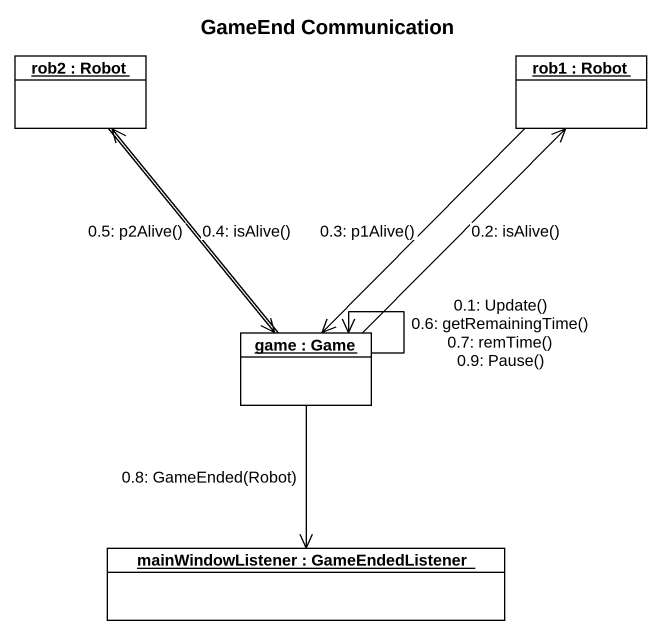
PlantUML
@startuml
title GameEnd Communication
hide circle
hide empty members
object "rob2 : Robot" as rob2
object "rob1 : Robot" as rob1
object "game : Game" as game
object "mainWindowListener : GameEndedListener" as mainWindowListener
game --> game : 0.1: Update()\n0.6: getRemainingTime()\n0.7: remTime()\n0.9: Pause()
game -up-> rob1 : 0.2: isAlive()
rob1 --> game : 0.3: p1Alive()
game -up-> rob2 : 0.4: isAlive()
rob2 --> game : 0.5: p2Alive()
game --> mainWindowListener : 0.8: GameEnded(Robot)
@enduml
